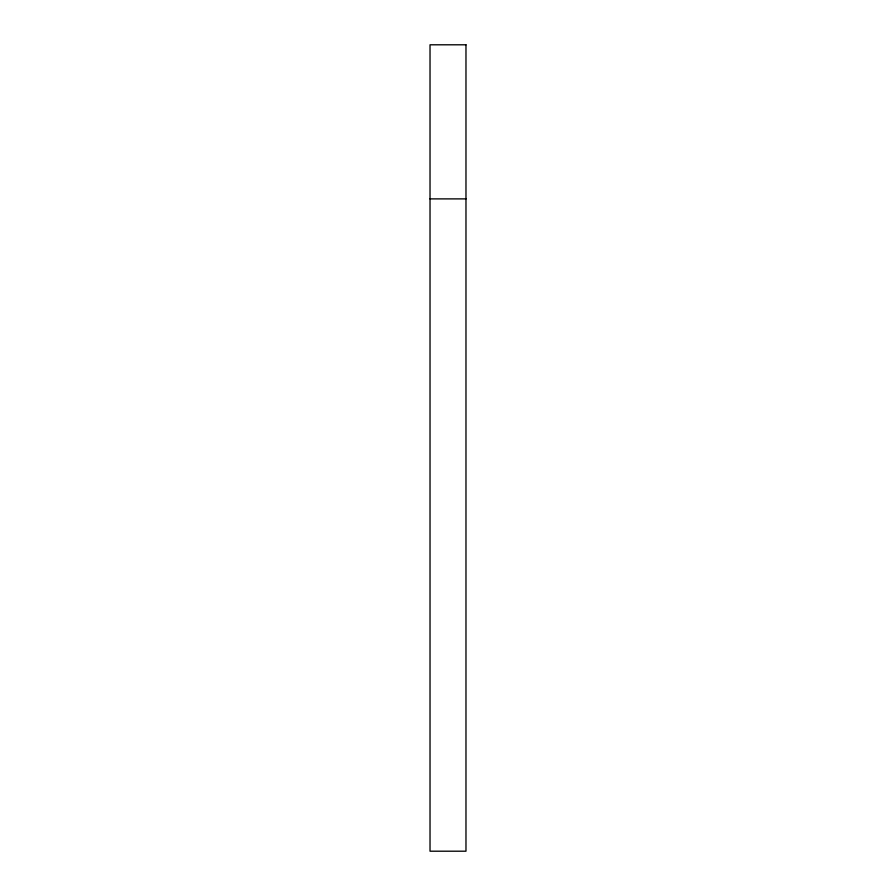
<?xml version="1.0" encoding="UTF-8"?>
<svg xmlns="http://www.w3.org/2000/svg" width="896" height="896" viewBox="0 0 896 896"><rect width="100%" height="100%" fill="white"/><g stroke="black" fill="none" stroke-linecap="round" stroke-linejoin="round"><path stroke-width="1.34" d="M430.024 198.89L465.976 198.89M465.976 44.8L430.024 44.8L430.024 851.2L465.976 851.2L465.976 44.8"/></g></svg>
